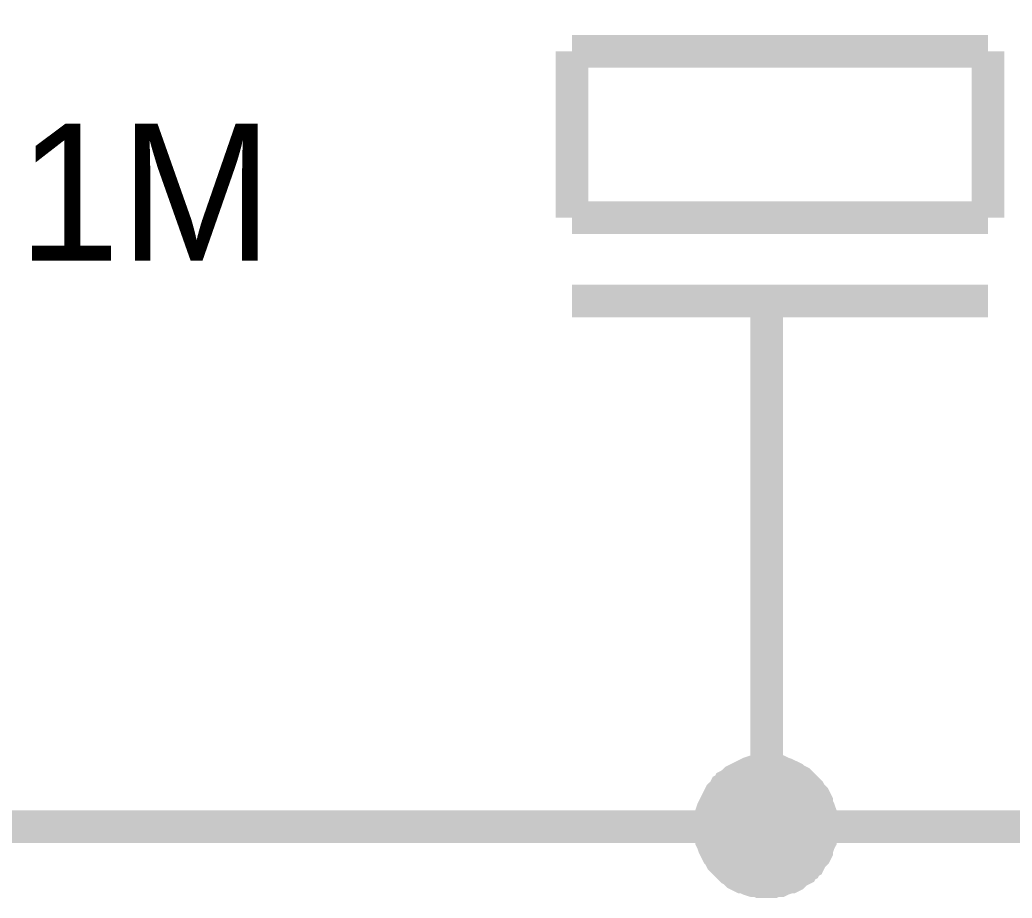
# Model space of a CAD drawing. Header units: millimetres. Extents: x 0 to 19, y 0 to 9.5.
# Drawn here: x 13.0304 to 13.3892, y 5.1738 to 5.4913 of the extents above; entities that cross this region are included whole.
import ezdxf

# ---------------------------------------------------------------- set-up
doc = ezdxf.new("R2010")
doc.units = ezdxf.units.MM
doc.header["$MEASUREMENT"] = 0
doc.layers.add('Sheet', color=255, linetype='Continuous')

msp = doc.modelspace()

# ---------------------------------------------------------------- linework, layer by layer
at = {"layer": 'Sheet'}
for points, const_width in [([(12.40022, 5.49981), (12.70041, 5.49981), (12.70041, 5.19962), (13.00016, 5.19962), (13.30035, 5.19962), (13.6001, 5.19962)], 0.0118), ([(13.23006, 5.41979), (13.23006, 5.47992)], 0.0118), ([(13.23006, 5.47992), (13.38038, 5.47992)], 0.0118), ([(13.38038, 5.47992), (13.38038, 5.41979)], 0.0118), ([(13.38038, 5.41979), (13.23006, 5.41979)], 0.0118), ([(13.23006, 5.38973), (13.38038, 5.38973)], 0.0118), ([(13.30035, 5.38973), (13.30035, 5.29998)], 0.0118), ([(13.30035, 5.36983), (13.30035, 5.38973)], 0.0118), ([(13.30035, 5.29998), (13.30035, 5.19962)], 0.0118), ([(13.28002, 5.19962), (13.28002, 5.20051), (13.28002, 5.20183), (13.28046, 5.20272), (13.28046, 5.2036), (13.28046, 5.20449), (13.2809, 5.20581), (13.28134, 5.2067), (13.28179, 5.20758), (13.28223, 5.20847), (13.28267, 5.20935), (13.28311, 5.21023), (13.28355, 5.21112), (13.284, 5.21156), (13.28488, 5.21244), (13.28532, 5.21333), (13.28621, 5.21377), (13.28665, 5.21465), (13.28753, 5.2151), (13.28842, 5.21598), (13.28886, 5.21642), (13.28974, 5.21687), (13.29063, 5.21731), (13.29151, 5.21775), (13.2924, 5.21819), (13.29328, 5.21863), (13.29416, 5.21908), (13.29549, 5.21952), (13.29637, 5.21952), (13.29726, 5.21952), (13.29814, 5.21996), (13.29947, 5.21996), (13.30035, 5.21996)], 0.0118), ([(13.28002, 5.19962), (13.28002, 5.20051), (13.28002, 5.20183), (13.28046, 5.20272), (13.28046, 5.2036), (13.28046, 5.20449), (13.2809, 5.20581), (13.28134, 5.2067), (13.28179, 5.20758), (13.28223, 5.20847), (13.28267, 5.20935), (13.28311, 5.21023), (13.28355, 5.21112), (13.284, 5.21156), (13.28488, 5.21244), (13.28532, 5.21333), (13.28621, 5.21377), (13.28665, 5.21465), (13.28753, 5.2151), (13.28842, 5.21598), (13.28886, 5.21642), (13.28974, 5.21687), (13.29063, 5.21731), (13.29151, 5.21775), (13.2924, 5.21819), (13.29328, 5.21863), (13.29416, 5.21908), (13.29549, 5.21952), (13.29637, 5.21952), (13.29726, 5.21952), (13.29814, 5.21996), (13.29947, 5.21996), (13.30035, 5.21996)], 0.0118), ([(13.28002, 5.19962), (13.28002, 5.20051), (13.28002, 5.20183), (13.28046, 5.20272), (13.28046, 5.2036), (13.28046, 5.20449), (13.2809, 5.20581), (13.28134, 5.2067), (13.28179, 5.20758), (13.28223, 5.20847), (13.28267, 5.20935), (13.28311, 5.21023), (13.28355, 5.21112), (13.284, 5.21156), (13.28488, 5.21244), (13.28532, 5.21333), (13.28621, 5.21377), (13.28665, 5.21465), (13.28753, 5.2151), (13.28842, 5.21598), (13.28886, 5.21642), (13.28974, 5.21687), (13.29063, 5.21731), (13.29151, 5.21775), (13.2924, 5.21819), (13.29328, 5.21863), (13.29416, 5.21908), (13.29549, 5.21952), (13.29637, 5.21952), (13.29726, 5.21952), (13.29814, 5.21996), (13.29947, 5.21996), (13.30035, 5.21996)], 0.0118), ([(13.28002, 5.19962), (13.28002, 5.20051), (13.28002, 5.20183), (13.28046, 5.20272), (13.28046, 5.2036), (13.28046, 5.20449), (13.2809, 5.20581), (13.28134, 5.2067), (13.28179, 5.20758), (13.28223, 5.20847), (13.28267, 5.20935), (13.28311, 5.21023), (13.28355, 5.21112), (13.284, 5.21156), (13.28488, 5.21244), (13.28532, 5.21333), (13.28621, 5.21377), (13.28665, 5.21465), (13.28753, 5.2151), (13.28842, 5.21598), (13.28886, 5.21642), (13.28974, 5.21687), (13.29063, 5.21731), (13.29151, 5.21775), (13.2924, 5.21819), (13.29328, 5.21863), (13.29416, 5.21908), (13.29549, 5.21952), (13.29637, 5.21952), (13.29726, 5.21952), (13.29814, 5.21996), (13.29947, 5.21996), (13.30035, 5.21996)], 0.0118), ([(13.30035, 5.21996), (13.30035, 5.21996)], 0.0118), ([(13.30035, 5.21996), (13.30124, 5.21996), (13.30256, 5.21996), (13.30345, 5.21952), (13.30433, 5.21952), (13.30522, 5.21952), (13.3061, 5.21908), (13.30743, 5.21863), (13.30831, 5.21819), (13.3092, 5.21775), (13.31008, 5.21731), (13.31052, 5.21687), (13.31141, 5.21642), (13.31229, 5.21598), (13.31317, 5.2151), (13.31362, 5.21465), (13.3145, 5.21377), (13.31494, 5.21333), (13.31583, 5.21244), (13.31627, 5.21156), (13.31671, 5.21112), (13.3176, 5.21023), (13.31804, 5.20935), (13.31848, 5.20847), (13.31848, 5.20758), (13.31892, 5.2067), (13.31936, 5.20581), (13.31981, 5.20449), (13.31981, 5.2036), (13.31981, 5.20272), (13.32025, 5.20183), (13.32025, 5.20051), (13.32025, 5.19962)], 0.0118), ([(13.30035, 5.21996), (13.30035, 5.21996)], 0.0118), ([(13.30035, 5.21996), (13.30124, 5.21996), (13.30256, 5.21996), (13.30345, 5.21952), (13.30433, 5.21952), (13.30522, 5.21952), (13.3061, 5.21908), (13.30743, 5.21863), (13.30831, 5.21819), (13.3092, 5.21775), (13.31008, 5.21731), (13.31052, 5.21687), (13.31141, 5.21642), (13.31229, 5.21598), (13.31317, 5.2151), (13.31362, 5.21465), (13.3145, 5.21377), (13.31494, 5.21333), (13.31583, 5.21244), (13.31627, 5.21156), (13.31671, 5.21112), (13.3176, 5.21023), (13.31804, 5.20935), (13.31848, 5.20847), (13.31848, 5.20758), (13.31892, 5.2067), (13.31936, 5.20581), (13.31981, 5.20449), (13.31981, 5.2036), (13.31981, 5.20272), (13.32025, 5.20183), (13.32025, 5.20051), (13.32025, 5.19962)], 0.0118), ([(13.30035, 5.21996), (13.30035, 5.21996)], 0.0118), ([(13.30035, 5.21996), (13.30124, 5.21996), (13.30256, 5.21996), (13.30345, 5.21952), (13.30433, 5.21952), (13.30522, 5.21952), (13.3061, 5.21908), (13.30743, 5.21863), (13.30831, 5.21819), (13.3092, 5.21775), (13.31008, 5.21731), (13.31052, 5.21687), (13.31141, 5.21642), (13.31229, 5.21598), (13.31317, 5.2151), (13.31362, 5.21465), (13.3145, 5.21377), (13.31494, 5.21333), (13.31583, 5.21244), (13.31627, 5.21156), (13.31671, 5.21112), (13.3176, 5.21023), (13.31804, 5.20935), (13.31848, 5.20847), (13.31848, 5.20758), (13.31892, 5.2067), (13.31936, 5.20581), (13.31981, 5.20449), (13.31981, 5.2036), (13.31981, 5.20272), (13.32025, 5.20183), (13.32025, 5.20051), (13.32025, 5.19962)], 0.0118), ([(13.30035, 5.21996), (13.30035, 5.21996)], 0.0118), ([(13.30035, 5.21996), (13.30124, 5.21996), (13.30256, 5.21996), (13.30345, 5.21952), (13.30433, 5.21952), (13.30522, 5.21952), (13.3061, 5.21908), (13.30743, 5.21863), (13.30831, 5.21819), (13.3092, 5.21775), (13.31008, 5.21731), (13.31052, 5.21687), (13.31141, 5.21642), (13.31229, 5.21598), (13.31317, 5.2151), (13.31362, 5.21465), (13.3145, 5.21377), (13.31494, 5.21333), (13.31583, 5.21244), (13.31627, 5.21156), (13.31671, 5.21112), (13.3176, 5.21023), (13.31804, 5.20935), (13.31848, 5.20847), (13.31848, 5.20758), (13.31892, 5.2067), (13.31936, 5.20581), (13.31981, 5.20449), (13.31981, 5.2036), (13.31981, 5.20272), (13.32025, 5.20183), (13.32025, 5.20051), (13.32025, 5.19962)], 0.0118), ([(13.28002, 5.19962), (13.28002, 5.20051), (13.28002, 5.20183), (13.28046, 5.20272), (13.28046, 5.2036), (13.28046, 5.20449), (13.2809, 5.20581), (13.28134, 5.2067), (13.28179, 5.20758), (13.28223, 5.20847), (13.28267, 5.20935), (13.28311, 5.21023), (13.28355, 5.21112), (13.284, 5.21156), (13.28488, 5.21244), (13.28532, 5.21333), (13.28621, 5.21377), (13.28665, 5.21465), (13.28753, 5.2151), (13.28842, 5.21598), (13.28886, 5.21642), (13.28974, 5.21687), (13.29063, 5.21731), (13.29151, 5.21775), (13.2924, 5.21819), (13.29328, 5.21863), (13.29416, 5.21908), (13.29549, 5.21952), (13.29637, 5.21952), (13.29726, 5.21952), (13.29814, 5.21996), (13.29947, 5.21996), (13.30035, 5.21996)], 0.0039), ([(13.28002, 5.19962), (13.28002, 5.20051), (13.28002, 5.20183), (13.28046, 5.20272), (13.28046, 5.2036), (13.28046, 5.20449), (13.2809, 5.20581), (13.28134, 5.2067), (13.28179, 5.20758), (13.28223, 5.20847), (13.28267, 5.20935), (13.28311, 5.21023), (13.28355, 5.21112), (13.284, 5.21156), (13.28488, 5.21244), (13.28532, 5.21333), (13.28621, 5.21377), (13.28665, 5.21465), (13.28753, 5.2151), (13.28842, 5.21598), (13.28886, 5.21642), (13.28974, 5.21687), (13.29063, 5.21731), (13.29151, 5.21775), (13.2924, 5.21819), (13.29328, 5.21863), (13.29416, 5.21908), (13.29549, 5.21952), (13.29637, 5.21952), (13.29726, 5.21952), (13.29814, 5.21996), (13.29947, 5.21996), (13.30035, 5.21996)], 0.0039), ([(13.28002, 5.19962), (13.28002, 5.20051), (13.28002, 5.20183), (13.28046, 5.20272), (13.28046, 5.2036), (13.28046, 5.20449), (13.2809, 5.20581), (13.28134, 5.2067), (13.28179, 5.20758), (13.28223, 5.20847), (13.28267, 5.20935), (13.28311, 5.21023), (13.28355, 5.21112), (13.284, 5.21156), (13.28488, 5.21244), (13.28532, 5.21333), (13.28621, 5.21377), (13.28665, 5.21465), (13.28753, 5.2151), (13.28842, 5.21598), (13.28886, 5.21642), (13.28974, 5.21687), (13.29063, 5.21731), (13.29151, 5.21775), (13.2924, 5.21819), (13.29328, 5.21863), (13.29416, 5.21908), (13.29549, 5.21952), (13.29637, 5.21952), (13.29726, 5.21952), (13.29814, 5.21996), (13.29947, 5.21996), (13.30035, 5.21996)], 0.0039), ([(13.28002, 5.19962), (13.28002, 5.20051), (13.28002, 5.20183), (13.28046, 5.20272), (13.28046, 5.2036), (13.28046, 5.20449), (13.2809, 5.20581), (13.28134, 5.2067), (13.28179, 5.20758), (13.28223, 5.20847), (13.28267, 5.20935), (13.28311, 5.21023), (13.28355, 5.21112), (13.284, 5.21156), (13.28488, 5.21244), (13.28532, 5.21333), (13.28621, 5.21377), (13.28665, 5.21465), (13.28753, 5.2151), (13.28842, 5.21598), (13.28886, 5.21642), (13.28974, 5.21687), (13.29063, 5.21731), (13.29151, 5.21775), (13.2924, 5.21819), (13.29328, 5.21863), (13.29416, 5.21908), (13.29549, 5.21952), (13.29637, 5.21952), (13.29726, 5.21952), (13.29814, 5.21996), (13.29947, 5.21996), (13.30035, 5.21996)], 0.0039), ([(13.30035, 5.21996), (13.30035, 5.21996)], 0.0039), ([(13.30035, 5.21996), (13.30124, 5.21996), (13.30256, 5.21996), (13.30345, 5.21952), (13.30433, 5.21952), (13.30522, 5.21952), (13.3061, 5.21908), (13.30743, 5.21863), (13.30831, 5.21819), (13.3092, 5.21775), (13.31008, 5.21731), (13.31052, 5.21687), (13.31141, 5.21642), (13.31229, 5.21598), (13.31317, 5.2151), (13.31362, 5.21465), (13.3145, 5.21377), (13.31494, 5.21333), (13.31583, 5.21244), (13.31627, 5.21156), (13.31671, 5.21112), (13.3176, 5.21023), (13.31804, 5.20935), (13.31848, 5.20847), (13.31848, 5.20758), (13.31892, 5.2067), (13.31936, 5.20581), (13.31981, 5.20449), (13.31981, 5.2036), (13.31981, 5.20272), (13.32025, 5.20183), (13.32025, 5.20051), (13.32025, 5.19962)], 0.0039), ([(13.30035, 5.21996), (13.30035, 5.21996)], 0.0039), ([(13.30035, 5.21996), (13.30124, 5.21996), (13.30256, 5.21996), (13.30345, 5.21952), (13.30433, 5.21952), (13.30522, 5.21952), (13.3061, 5.21908), (13.30743, 5.21863), (13.30831, 5.21819), (13.3092, 5.21775), (13.31008, 5.21731), (13.31052, 5.21687), (13.31141, 5.21642), (13.31229, 5.21598), (13.31317, 5.2151), (13.31362, 5.21465), (13.3145, 5.21377), (13.31494, 5.21333), (13.31583, 5.21244), (13.31627, 5.21156), (13.31671, 5.21112), (13.3176, 5.21023), (13.31804, 5.20935), (13.31848, 5.20847), (13.31848, 5.20758), (13.31892, 5.2067), (13.31936, 5.20581), (13.31981, 5.20449), (13.31981, 5.2036), (13.31981, 5.20272), (13.32025, 5.20183), (13.32025, 5.20051), (13.32025, 5.19962)], 0.0039), ([(13.30035, 5.21996), (13.30035, 5.21996)], 0.0039), ([(13.30035, 5.21996), (13.30124, 5.21996), (13.30256, 5.21996), (13.30345, 5.21952), (13.30433, 5.21952), (13.30522, 5.21952), (13.3061, 5.21908), (13.30743, 5.21863), (13.30831, 5.21819), (13.3092, 5.21775), (13.31008, 5.21731), (13.31052, 5.21687), (13.31141, 5.21642), (13.31229, 5.21598), (13.31317, 5.2151), (13.31362, 5.21465), (13.3145, 5.21377), (13.31494, 5.21333), (13.31583, 5.21244), (13.31627, 5.21156), (13.31671, 5.21112), (13.3176, 5.21023), (13.31804, 5.20935), (13.31848, 5.20847), (13.31848, 5.20758), (13.31892, 5.2067), (13.31936, 5.20581), (13.31981, 5.20449), (13.31981, 5.2036), (13.31981, 5.20272), (13.32025, 5.20183), (13.32025, 5.20051), (13.32025, 5.19962)], 0.0039), ([(13.30035, 5.21996), (13.30035, 5.21996)], 0.0039), ([(13.30035, 5.21996), (13.30124, 5.21996), (13.30256, 5.21996), (13.30345, 5.21952), (13.30433, 5.21952), (13.30522, 5.21952), (13.3061, 5.21908), (13.30743, 5.21863), (13.30831, 5.21819), (13.3092, 5.21775), (13.31008, 5.21731), (13.31052, 5.21687), (13.31141, 5.21642), (13.31229, 5.21598), (13.31317, 5.2151), (13.31362, 5.21465), (13.3145, 5.21377), (13.31494, 5.21333), (13.31583, 5.21244), (13.31627, 5.21156), (13.31671, 5.21112), (13.3176, 5.21023), (13.31804, 5.20935), (13.31848, 5.20847), (13.31848, 5.20758), (13.31892, 5.2067), (13.31936, 5.20581), (13.31981, 5.20449), (13.31981, 5.2036), (13.31981, 5.20272), (13.32025, 5.20183), (13.32025, 5.20051), (13.32025, 5.19962)], 0.0039), ([(13.30035, 5.17973), (13.29947, 5.17973), (13.29814, 5.17973), (13.29726, 5.18017), (13.29637, 5.18017), (13.29549, 5.18017), (13.29416, 5.18061), (13.29328, 5.18105), (13.2924, 5.1815), (13.29151, 5.1815), (13.29063, 5.18194), (13.28974, 5.18238), (13.28886, 5.18327), (13.28842, 5.18371), (13.28753, 5.18415), (13.28665, 5.18503), (13.28621, 5.18548), (13.28532, 5.18636), (13.28488, 5.1868), (13.284, 5.18769), (13.28355, 5.18857), (13.28311, 5.18945), (13.28267, 5.1899), (13.28223, 5.19078), (13.28179, 5.19167), (13.28134, 5.19255), (13.2809, 5.19388), (13.28046, 5.19476), (13.28046, 5.19564), (13.28046, 5.19653), (13.28002, 5.19741), (13.28002, 5.19874), (13.28002, 5.19962)], 0.0118), ([(13.28002, 5.19962), (13.28002, 5.19962)], 0.0118), ([(13.30035, 5.17973), (13.29947, 5.17973), (13.29814, 5.17973), (13.29726, 5.18017), (13.29637, 5.18017), (13.29549, 5.18017), (13.29416, 5.18061), (13.29328, 5.18105), (13.2924, 5.1815), (13.29151, 5.1815), (13.29063, 5.18194), (13.28974, 5.18238), (13.28886, 5.18327), (13.28842, 5.18371), (13.28753, 5.18415), (13.28665, 5.18503), (13.28621, 5.18548), (13.28532, 5.18636), (13.28488, 5.1868), (13.284, 5.18769), (13.28355, 5.18857), (13.28311, 5.18945), (13.28267, 5.1899), (13.28223, 5.19078), (13.28179, 5.19167), (13.28134, 5.19255), (13.2809, 5.19388), (13.28046, 5.19476), (13.28046, 5.19564), (13.28046, 5.19653), (13.28002, 5.19741), (13.28002, 5.19874), (13.28002, 5.19962)], 0.0118), ([(13.28002, 5.19962), (13.28002, 5.19962)], 0.0118), ([(13.30035, 5.17973), (13.29947, 5.17973), (13.29814, 5.17973), (13.29726, 5.18017), (13.29637, 5.18017), (13.29549, 5.18017), (13.29416, 5.18061), (13.29328, 5.18105), (13.2924, 5.1815), (13.29151, 5.1815), (13.29063, 5.18194), (13.28974, 5.18238), (13.28886, 5.18327), (13.28842, 5.18371), (13.28753, 5.18415), (13.28665, 5.18503), (13.28621, 5.18548), (13.28532, 5.18636), (13.28488, 5.1868), (13.284, 5.18769), (13.28355, 5.18857), (13.28311, 5.18945), (13.28267, 5.1899), (13.28223, 5.19078), (13.28179, 5.19167), (13.28134, 5.19255), (13.2809, 5.19388), (13.28046, 5.19476), (13.28046, 5.19564), (13.28046, 5.19653), (13.28002, 5.19741), (13.28002, 5.19874), (13.28002, 5.19962)], 0.0118), ([(13.28002, 5.19962), (13.28002, 5.19962)], 0.0118), ([(13.30035, 5.17973), (13.29947, 5.17973), (13.29814, 5.17973), (13.29726, 5.18017), (13.29637, 5.18017), (13.29549, 5.18017), (13.29416, 5.18061), (13.29328, 5.18105), (13.2924, 5.1815), (13.29151, 5.1815), (13.29063, 5.18194), (13.28974, 5.18238), (13.28886, 5.18327), (13.28842, 5.18371), (13.28753, 5.18415), (13.28665, 5.18503), (13.28621, 5.18548), (13.28532, 5.18636), (13.28488, 5.1868), (13.284, 5.18769), (13.28355, 5.18857), (13.28311, 5.18945), (13.28267, 5.1899), (13.28223, 5.19078), (13.28179, 5.19167), (13.28134, 5.19255), (13.2809, 5.19388), (13.28046, 5.19476), (13.28046, 5.19564), (13.28046, 5.19653), (13.28002, 5.19741), (13.28002, 5.19874), (13.28002, 5.19962)], 0.0118), ([(13.28002, 5.19962), (13.28002, 5.19962)], 0.0118), ([(13.32025, 5.19962), (13.32025, 5.19874), (13.32025, 5.19741), (13.31981, 5.19653), (13.31981, 5.19564), (13.31981, 5.19476), (13.31936, 5.19388), (13.31892, 5.19255), (13.31848, 5.19167), (13.31848, 5.19078), (13.31804, 5.1899), (13.3176, 5.18945), (13.31671, 5.18857), (13.31627, 5.18769), (13.31583, 5.1868), (13.31494, 5.18636), (13.3145, 5.18548), (13.31362, 5.18503), (13.31317, 5.18415), (13.31229, 5.18371), (13.31141, 5.18327), (13.31052, 5.18238), (13.31008, 5.18194), (13.3092, 5.1815), (13.30831, 5.1815), (13.30743, 5.18105), (13.3061, 5.18061), (13.30522, 5.18017), (13.30433, 5.18017), (13.30345, 5.18017), (13.30256, 5.17973), (13.30124, 5.17973), (13.30035, 5.17973)], 0.0118), ([(13.32025, 5.19962), (13.32025, 5.19874), (13.32025, 5.19741), (13.31981, 5.19653), (13.31981, 5.19564), (13.31981, 5.19476), (13.31936, 5.19388), (13.31892, 5.19255), (13.31848, 5.19167), (13.31848, 5.19078), (13.31804, 5.1899), (13.3176, 5.18945), (13.31671, 5.18857), (13.31627, 5.18769), (13.31583, 5.1868), (13.31494, 5.18636), (13.3145, 5.18548), (13.31362, 5.18503), (13.31317, 5.18415), (13.31229, 5.18371), (13.31141, 5.18327), (13.31052, 5.18238), (13.31008, 5.18194), (13.3092, 5.1815), (13.30831, 5.1815), (13.30743, 5.18105), (13.3061, 5.18061), (13.30522, 5.18017), (13.30433, 5.18017), (13.30345, 5.18017), (13.30256, 5.17973), (13.30124, 5.17973), (13.30035, 5.17973)], 0.0118), ([(13.32025, 5.19962), (13.32025, 5.19874), (13.32025, 5.19741), (13.31981, 5.19653), (13.31981, 5.19564), (13.31981, 5.19476), (13.31936, 5.19388), (13.31892, 5.19255), (13.31848, 5.19167), (13.31848, 5.19078), (13.31804, 5.1899), (13.3176, 5.18945), (13.31671, 5.18857), (13.31627, 5.18769), (13.31583, 5.1868), (13.31494, 5.18636), (13.3145, 5.18548), (13.31362, 5.18503), (13.31317, 5.18415), (13.31229, 5.18371), (13.31141, 5.18327), (13.31052, 5.18238), (13.31008, 5.18194), (13.3092, 5.1815), (13.30831, 5.1815), (13.30743, 5.18105), (13.3061, 5.18061), (13.30522, 5.18017), (13.30433, 5.18017), (13.30345, 5.18017), (13.30256, 5.17973), (13.30124, 5.17973), (13.30035, 5.17973)], 0.0118), ([(13.32025, 5.19962), (13.32025, 5.19874), (13.32025, 5.19741), (13.31981, 5.19653), (13.31981, 5.19564), (13.31981, 5.19476), (13.31936, 5.19388), (13.31892, 5.19255), (13.31848, 5.19167), (13.31848, 5.19078), (13.31804, 5.1899), (13.3176, 5.18945), (13.31671, 5.18857), (13.31627, 5.18769), (13.31583, 5.1868), (13.31494, 5.18636), (13.3145, 5.18548), (13.31362, 5.18503), (13.31317, 5.18415), (13.31229, 5.18371), (13.31141, 5.18327), (13.31052, 5.18238), (13.31008, 5.18194), (13.3092, 5.1815), (13.30831, 5.1815), (13.30743, 5.18105), (13.3061, 5.18061), (13.30522, 5.18017), (13.30433, 5.18017), (13.30345, 5.18017), (13.30256, 5.17973), (13.30124, 5.17973), (13.30035, 5.17973)], 0.0118), ([(13.32025, 5.19962), (13.32025, 5.19962), (13.32025, 5.19962), (13.32025, 5.19962), (13.32025, 5.19962), (13.32025, 5.19962), (13.32025, 5.19962), (13.32025, 5.19962), (13.32025, 5.19962), (13.32025, 5.19962), (13.32025, 5.19962), (13.32025, 5.19962), (13.32025, 5.19962), (13.32025, 5.19962), (13.32025, 5.19962), (13.32025, 5.19962), (13.32025, 5.19962), (13.32025, 5.19962), (13.32025, 5.19962), (13.32025, 5.19962), (13.32025, 5.19962), (13.32025, 5.19962), (13.32025, 5.19962), (13.32025, 5.19962), (13.32025, 5.19962), (13.32025, 5.19962), (13.32025, 5.19962), (13.32025, 5.19962), (13.32025, 5.19962), (13.32025, 5.19962), (13.32025, 5.19962), (13.32025, 5.19962), (13.32025, 5.19962)], 0.0118), ([(13.32025, 5.19962), (13.32025, 5.19962)], 0.0118), ([(13.32025, 5.19962), (13.32025, 5.19962), (13.32025, 5.19962), (13.32025, 5.19962), (13.32025, 5.19962), (13.32025, 5.19962), (13.32025, 5.19962), (13.32025, 5.19962), (13.32025, 5.19962), (13.32025, 5.19962), (13.32025, 5.19962), (13.32025, 5.19962), (13.32025, 5.19962), (13.32025, 5.19962), (13.32025, 5.19962), (13.32025, 5.19962), (13.32025, 5.19962), (13.32025, 5.19962), (13.32025, 5.19962), (13.32025, 5.19962), (13.32025, 5.19962), (13.32025, 5.19962), (13.32025, 5.19962), (13.32025, 5.19962), (13.32025, 5.19962), (13.32025, 5.19962), (13.32025, 5.19962), (13.32025, 5.19962), (13.32025, 5.19962), (13.32025, 5.19962), (13.32025, 5.19962), (13.32025, 5.19962), (13.32025, 5.19962)], 0.0118), ([(13.32025, 5.19962), (13.32025, 5.19962)], 0.0118), ([(13.32025, 5.19962), (13.32025, 5.19962), (13.32025, 5.19962), (13.32025, 5.19962), (13.32025, 5.19962), (13.32025, 5.19962), (13.32025, 5.19962), (13.32025, 5.19962), (13.32025, 5.19962), (13.32025, 5.19962), (13.32025, 5.19962), (13.32025, 5.19962), (13.32025, 5.19962), (13.32025, 5.19962), (13.32025, 5.19962), (13.32025, 5.19962), (13.32025, 5.19962), (13.32025, 5.19962), (13.32025, 5.19962), (13.32025, 5.19962), (13.32025, 5.19962), (13.32025, 5.19962), (13.32025, 5.19962), (13.32025, 5.19962), (13.32025, 5.19962), (13.32025, 5.19962), (13.32025, 5.19962), (13.32025, 5.19962), (13.32025, 5.19962), (13.32025, 5.19962), (13.32025, 5.19962), (13.32025, 5.19962), (13.32025, 5.19962)], 0.0118), ([(13.32025, 5.19962), (13.32025, 5.19962)], 0.0118), ([(13.32025, 5.19962), (13.32025, 5.19962), (13.32025, 5.19962), (13.32025, 5.19962), (13.32025, 5.19962), (13.32025, 5.19962), (13.32025, 5.19962), (13.32025, 5.19962), (13.32025, 5.19962), (13.32025, 5.19962), (13.32025, 5.19962), (13.32025, 5.19962), (13.32025, 5.19962), (13.32025, 5.19962), (13.32025, 5.19962), (13.32025, 5.19962), (13.32025, 5.19962), (13.32025, 5.19962), (13.32025, 5.19962), (13.32025, 5.19962), (13.32025, 5.19962), (13.32025, 5.19962), (13.32025, 5.19962), (13.32025, 5.19962), (13.32025, 5.19962), (13.32025, 5.19962), (13.32025, 5.19962), (13.32025, 5.19962), (13.32025, 5.19962), (13.32025, 5.19962), (13.32025, 5.19962), (13.32025, 5.19962), (13.32025, 5.19962)], 0.0118), ([(13.32025, 5.19962), (13.32025, 5.19962)], 0.0118), ([(13.30035, 5.17973), (13.29947, 5.17973), (13.29814, 5.17973), (13.29726, 5.18017), (13.29637, 5.18017), (13.29549, 5.18017), (13.29416, 5.18061), (13.29328, 5.18105), (13.2924, 5.1815), (13.29151, 5.1815), (13.29063, 5.18194), (13.28974, 5.18238), (13.28886, 5.18327), (13.28842, 5.18371), (13.28753, 5.18415), (13.28665, 5.18503), (13.28621, 5.18548), (13.28532, 5.18636), (13.28488, 5.1868), (13.284, 5.18769), (13.28355, 5.18857), (13.28311, 5.18945), (13.28267, 5.1899), (13.28223, 5.19078), (13.28179, 5.19167), (13.28134, 5.19255), (13.2809, 5.19388), (13.28046, 5.19476), (13.28046, 5.19564), (13.28046, 5.19653), (13.28002, 5.19741), (13.28002, 5.19874), (13.28002, 5.19962)], 0.0039), ([(13.28002, 5.19962), (13.28002, 5.19962)], 0.0039), ([(13.30035, 5.17973), (13.29947, 5.17973), (13.29814, 5.17973), (13.29726, 5.18017), (13.29637, 5.18017), (13.29549, 5.18017), (13.29416, 5.18061), (13.29328, 5.18105), (13.2924, 5.1815), (13.29151, 5.1815), (13.29063, 5.18194), (13.28974, 5.18238), (13.28886, 5.18327), (13.28842, 5.18371), (13.28753, 5.18415), (13.28665, 5.18503), (13.28621, 5.18548), (13.28532, 5.18636), (13.28488, 5.1868), (13.284, 5.18769), (13.28355, 5.18857), (13.28311, 5.18945), (13.28267, 5.1899), (13.28223, 5.19078), (13.28179, 5.19167), (13.28134, 5.19255), (13.2809, 5.19388), (13.28046, 5.19476), (13.28046, 5.19564), (13.28046, 5.19653), (13.28002, 5.19741), (13.28002, 5.19874), (13.28002, 5.19962)], 0.0039), ([(13.28002, 5.19962), (13.28002, 5.19962)], 0.0039), ([(13.30035, 5.17973), (13.29947, 5.17973), (13.29814, 5.17973), (13.29726, 5.18017), (13.29637, 5.18017), (13.29549, 5.18017), (13.29416, 5.18061), (13.29328, 5.18105), (13.2924, 5.1815), (13.29151, 5.1815), (13.29063, 5.18194), (13.28974, 5.18238), (13.28886, 5.18327), (13.28842, 5.18371), (13.28753, 5.18415), (13.28665, 5.18503), (13.28621, 5.18548), (13.28532, 5.18636), (13.28488, 5.1868), (13.284, 5.18769), (13.28355, 5.18857), (13.28311, 5.18945), (13.28267, 5.1899), (13.28223, 5.19078), (13.28179, 5.19167), (13.28134, 5.19255), (13.2809, 5.19388), (13.28046, 5.19476), (13.28046, 5.19564), (13.28046, 5.19653), (13.28002, 5.19741), (13.28002, 5.19874), (13.28002, 5.19962)], 0.0039), ([(13.28002, 5.19962), (13.28002, 5.19962)], 0.0039), ([(13.30035, 5.17973), (13.29947, 5.17973), (13.29814, 5.17973), (13.29726, 5.18017), (13.29637, 5.18017), (13.29549, 5.18017), (13.29416, 5.18061), (13.29328, 5.18105), (13.2924, 5.1815), (13.29151, 5.1815), (13.29063, 5.18194), (13.28974, 5.18238), (13.28886, 5.18327), (13.28842, 5.18371), (13.28753, 5.18415), (13.28665, 5.18503), (13.28621, 5.18548), (13.28532, 5.18636), (13.28488, 5.1868), (13.284, 5.18769), (13.28355, 5.18857), (13.28311, 5.18945), (13.28267, 5.1899), (13.28223, 5.19078), (13.28179, 5.19167), (13.28134, 5.19255), (13.2809, 5.19388), (13.28046, 5.19476), (13.28046, 5.19564), (13.28046, 5.19653), (13.28002, 5.19741), (13.28002, 5.19874), (13.28002, 5.19962)], 0.0039), ([(13.28002, 5.19962), (13.28002, 5.19962)], 0.0039), ([(13.32025, 5.19962), (13.32025, 5.19874), (13.32025, 5.19741), (13.31981, 5.19653), (13.31981, 5.19564), (13.31981, 5.19476), (13.31936, 5.19388), (13.31892, 5.19255), (13.31848, 5.19167), (13.31848, 5.19078), (13.31804, 5.1899), (13.3176, 5.18945), (13.31671, 5.18857), (13.31627, 5.18769), (13.31583, 5.1868), (13.31494, 5.18636), (13.3145, 5.18548), (13.31362, 5.18503), (13.31317, 5.18415), (13.31229, 5.18371), (13.31141, 5.18327), (13.31052, 5.18238), (13.31008, 5.18194), (13.3092, 5.1815), (13.30831, 5.1815), (13.30743, 5.18105), (13.3061, 5.18061), (13.30522, 5.18017), (13.30433, 5.18017), (13.30345, 5.18017), (13.30256, 5.17973), (13.30124, 5.17973), (13.30035, 5.17973)], 0.0039), ([(13.32025, 5.19962), (13.32025, 5.19874), (13.32025, 5.19741), (13.31981, 5.19653), (13.31981, 5.19564), (13.31981, 5.19476), (13.31936, 5.19388), (13.31892, 5.19255), (13.31848, 5.19167), (13.31848, 5.19078), (13.31804, 5.1899), (13.3176, 5.18945), (13.31671, 5.18857), (13.31627, 5.18769), (13.31583, 5.1868), (13.31494, 5.18636), (13.3145, 5.18548), (13.31362, 5.18503), (13.31317, 5.18415), (13.31229, 5.18371), (13.31141, 5.18327), (13.31052, 5.18238), (13.31008, 5.18194), (13.3092, 5.1815), (13.30831, 5.1815), (13.30743, 5.18105), (13.3061, 5.18061), (13.30522, 5.18017), (13.30433, 5.18017), (13.30345, 5.18017), (13.30256, 5.17973), (13.30124, 5.17973), (13.30035, 5.17973)], 0.0039), ([(13.32025, 5.19962), (13.32025, 5.19874), (13.32025, 5.19741), (13.31981, 5.19653), (13.31981, 5.19564), (13.31981, 5.19476), (13.31936, 5.19388), (13.31892, 5.19255), (13.31848, 5.19167), (13.31848, 5.19078), (13.31804, 5.1899), (13.3176, 5.18945), (13.31671, 5.18857), (13.31627, 5.18769), (13.31583, 5.1868), (13.31494, 5.18636), (13.3145, 5.18548), (13.31362, 5.18503), (13.31317, 5.18415), (13.31229, 5.18371), (13.31141, 5.18327), (13.31052, 5.18238), (13.31008, 5.18194), (13.3092, 5.1815), (13.30831, 5.1815), (13.30743, 5.18105), (13.3061, 5.18061), (13.30522, 5.18017), (13.30433, 5.18017), (13.30345, 5.18017), (13.30256, 5.17973), (13.30124, 5.17973), (13.30035, 5.17973)], 0.0039), ([(13.32025, 5.19962), (13.32025, 5.19874), (13.32025, 5.19741), (13.31981, 5.19653), (13.31981, 5.19564), (13.31981, 5.19476), (13.31936, 5.19388), (13.31892, 5.19255), (13.31848, 5.19167), (13.31848, 5.19078), (13.31804, 5.1899), (13.3176, 5.18945), (13.31671, 5.18857), (13.31627, 5.18769), (13.31583, 5.1868), (13.31494, 5.18636), (13.3145, 5.18548), (13.31362, 5.18503), (13.31317, 5.18415), (13.31229, 5.18371), (13.31141, 5.18327), (13.31052, 5.18238), (13.31008, 5.18194), (13.3092, 5.1815), (13.30831, 5.1815), (13.30743, 5.18105), (13.3061, 5.18061), (13.30522, 5.18017), (13.30433, 5.18017), (13.30345, 5.18017), (13.30256, 5.17973), (13.30124, 5.17973), (13.30035, 5.17973)], 0.0039), ([(13.32025, 5.19962), (13.32025, 5.19962), (13.32025, 5.19962), (13.32025, 5.19962), (13.32025, 5.19962), (13.32025, 5.19962), (13.32025, 5.19962), (13.32025, 5.19962), (13.32025, 5.19962), (13.32025, 5.19962), (13.32025, 5.19962), (13.32025, 5.19962), (13.32025, 5.19962), (13.32025, 5.19962), (13.32025, 5.19962), (13.32025, 5.19962), (13.32025, 5.19962), (13.32025, 5.19962), (13.32025, 5.19962), (13.32025, 5.19962), (13.32025, 5.19962), (13.32025, 5.19962), (13.32025, 5.19962), (13.32025, 5.19962), (13.32025, 5.19962), (13.32025, 5.19962), (13.32025, 5.19962), (13.32025, 5.19962), (13.32025, 5.19962), (13.32025, 5.19962), (13.32025, 5.19962), (13.32025, 5.19962), (13.32025, 5.19962)], 0.0039), ([(13.32025, 5.19962), (13.32025, 5.19962)], 0.0039), ([(13.32025, 5.19962), (13.32025, 5.19962), (13.32025, 5.19962), (13.32025, 5.19962), (13.32025, 5.19962), (13.32025, 5.19962), (13.32025, 5.19962), (13.32025, 5.19962), (13.32025, 5.19962), (13.32025, 5.19962), (13.32025, 5.19962), (13.32025, 5.19962), (13.32025, 5.19962), (13.32025, 5.19962), (13.32025, 5.19962), (13.32025, 5.19962), (13.32025, 5.19962), (13.32025, 5.19962), (13.32025, 5.19962), (13.32025, 5.19962), (13.32025, 5.19962), (13.32025, 5.19962), (13.32025, 5.19962), (13.32025, 5.19962), (13.32025, 5.19962), (13.32025, 5.19962), (13.32025, 5.19962), (13.32025, 5.19962), (13.32025, 5.19962), (13.32025, 5.19962), (13.32025, 5.19962), (13.32025, 5.19962), (13.32025, 5.19962)], 0.0039), ([(13.32025, 5.19962), (13.32025, 5.19962)], 0.0039), ([(13.32025, 5.19962), (13.32025, 5.19962), (13.32025, 5.19962), (13.32025, 5.19962), (13.32025, 5.19962), (13.32025, 5.19962), (13.32025, 5.19962), (13.32025, 5.19962), (13.32025, 5.19962), (13.32025, 5.19962), (13.32025, 5.19962), (13.32025, 5.19962), (13.32025, 5.19962), (13.32025, 5.19962), (13.32025, 5.19962), (13.32025, 5.19962), (13.32025, 5.19962), (13.32025, 5.19962), (13.32025, 5.19962), (13.32025, 5.19962), (13.32025, 5.19962), (13.32025, 5.19962), (13.32025, 5.19962), (13.32025, 5.19962), (13.32025, 5.19962), (13.32025, 5.19962), (13.32025, 5.19962), (13.32025, 5.19962), (13.32025, 5.19962), (13.32025, 5.19962), (13.32025, 5.19962), (13.32025, 5.19962), (13.32025, 5.19962)], 0.0039), ([(13.32025, 5.19962), (13.32025, 5.19962)], 0.0039), ([(13.32025, 5.19962), (13.32025, 5.19962), (13.32025, 5.19962), (13.32025, 5.19962), (13.32025, 5.19962), (13.32025, 5.19962), (13.32025, 5.19962), (13.32025, 5.19962), (13.32025, 5.19962), (13.32025, 5.19962), (13.32025, 5.19962), (13.32025, 5.19962), (13.32025, 5.19962), (13.32025, 5.19962), (13.32025, 5.19962), (13.32025, 5.19962), (13.32025, 5.19962), (13.32025, 5.19962), (13.32025, 5.19962), (13.32025, 5.19962), (13.32025, 5.19962), (13.32025, 5.19962), (13.32025, 5.19962), (13.32025, 5.19962), (13.32025, 5.19962), (13.32025, 5.19962), (13.32025, 5.19962), (13.32025, 5.19962), (13.32025, 5.19962), (13.32025, 5.19962), (13.32025, 5.19962), (13.32025, 5.19962), (13.32025, 5.19962)], 0.0039), ([(13.32025, 5.19962), (13.32025, 5.19962)], 0.0039)]:
    msp.add_lwpolyline(points, dxfattribs=dict(at, const_width=const_width))
at = {"layer": 'Sheet', "const_width": 0.02}
msp.add_lwpolyline([(13.29, 5.2, 1), (13.31, 5.2, 1)], format="xyb", close=True, dxfattribs=at)

# ---------------------------------------------------------------- texts
at = {"layer": 'Sheet'}
msp.add_text('1M', height=0.049516, dxfattribs=at).set_placement((13.02978, 5.40432))

doc.saveas('drawing.dxf')
